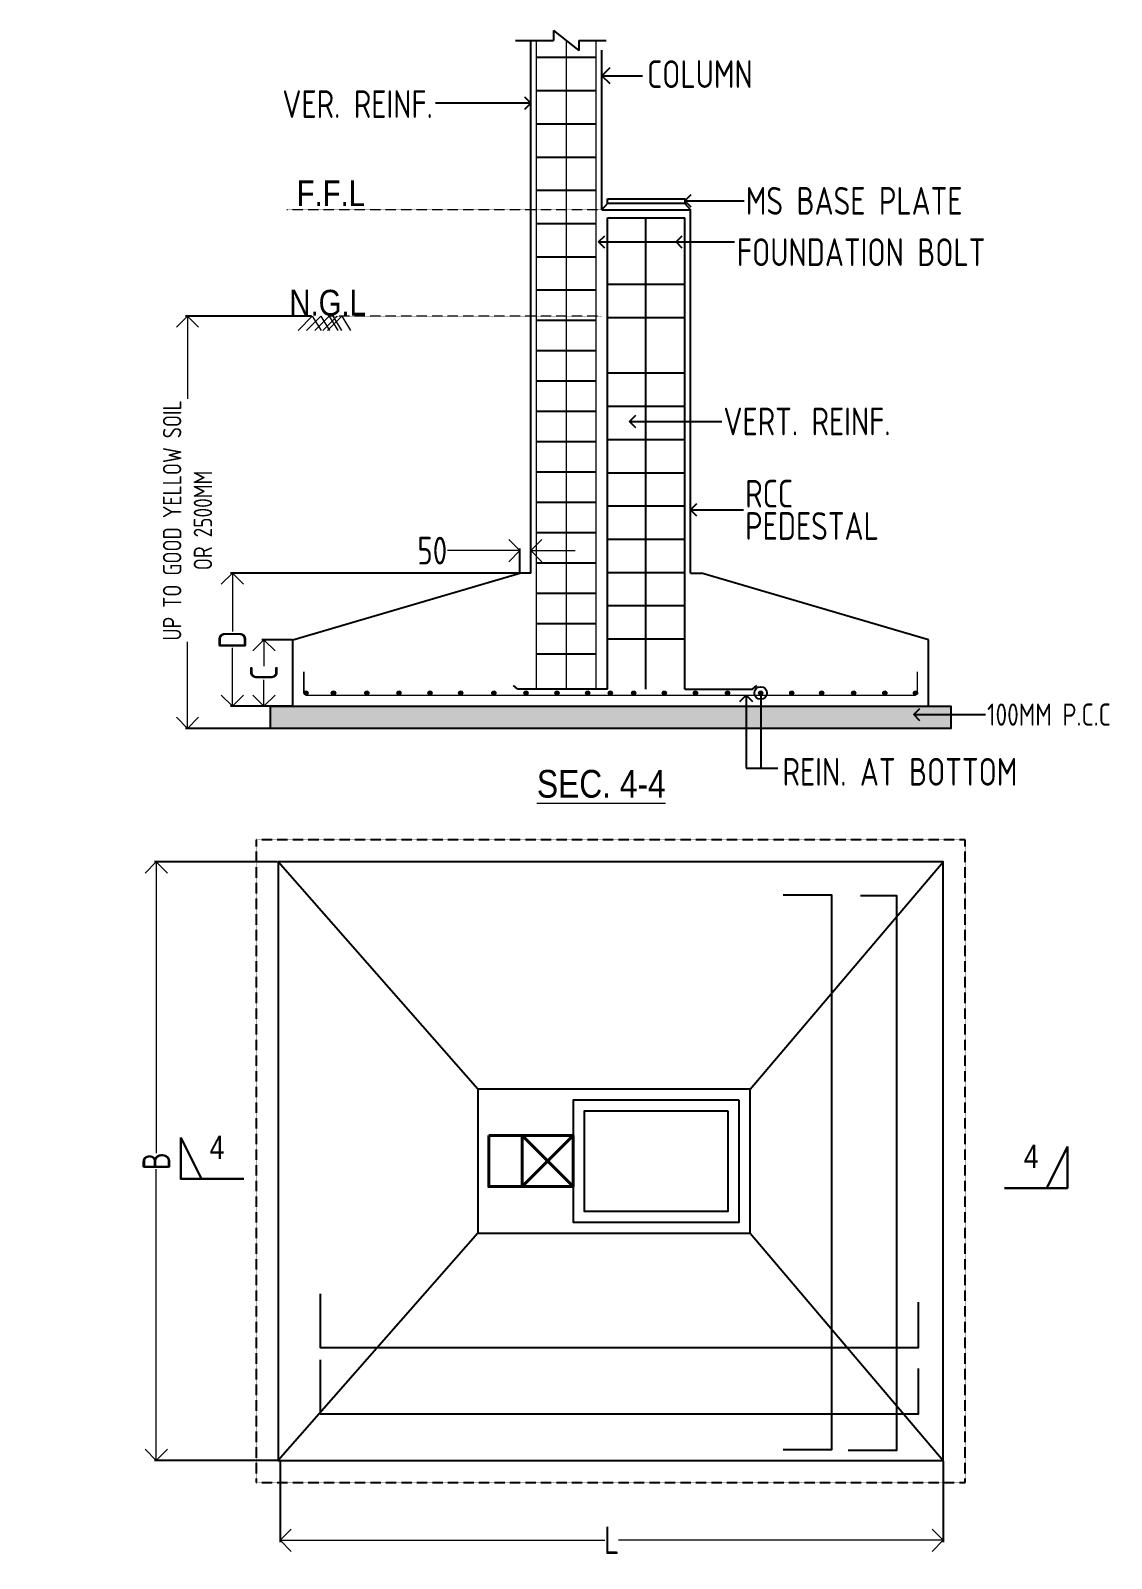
# Model space of a CAD drawing. Header units: millimetres. Extents: x 3470347 to 5996549, y -3470518 to 17149644.
# Drawn here: x 4629862 to 4639616, y 6821604 to 6835392 of the extents above; entities that cross this region are included whole.
import ezdxf
from ezdxf.enums import TextEntityAlignment as Align

# ---------------------------------------------------------------- set-up
doc = ezdxf.new("R2010")
doc.units = ezdxf.units.MM
doc.header["$MEASUREMENT"] = 0
doc.header["$PDMODE"] = 35
doc.header["$PDSIZE"] = -5
doc.linetypes.add('DASHED2', pattern=[0.375, 0.25, -0.125])
doc.linetypes.add('HIDDEN', pattern=[0.375, 0.25, -0.125])
doc.layers.get('0').update_dxf_attribs({"linetype": 'CONTINUOUS', "lineweight": 25})
doc.layers.get('DEFPOINTS').update_dxf_attribs({"linetype": 'CONTINUOUS', "lineweight": 25})
for name, color, linetype, lineweight in [('BLOCK', 7, 'CONTINUOUS', 30), ('L4', 4, 'CONTINUOUS', 30), ('L5', 10, 'CONTINUOUS', 40), ('PV_TEXT_ROMANS', 7, 'CONTINUOUS', 0), ('rDIMension', 1, 'CONTINUOUS', 18), ('rPCC DASH', 9, 'HIDDEN', 15), ('rRCC 1', 3, 'CONTINUOUS', 25), ('rRCC 2', 40, 'CONTINUOUS', 15), ('rREINF 1', 1, 'CONTINUOUS', 25), ('TEXT3', 7, 'CONTINUOUS', 30), ('TEXT6', 6, 'CONTINUOUS', 50)]:
    doc.layers.add(name, color=color, linetype=linetype, lineweight=lineweight)
doc.layers.add('S&T_HATCH', color=7, linetype='CONTINUOUS')
doc.styles.add('DIM', font='geniso.shx', dxfattribs={"width": 0.85})
doc.styles.add('J.P', font='ARIALN.TTF')
doc.styles.add('ROMANS', font='', dxfattribs={"width": 0.8})
doc.styles.get('ROMANS').set_extended_font_data('AR CENA')
doc.dimstyles.new('ST-150', dxfattribs={"dimscale": 75, "dimtxt": 3, "dimasz": 2, "dimexe": 0.18, "dimexo": 0.0625, "dimgap": 0.2, "dimtad": 0, "dimdec": 0, "dimlfac": 2, "dimzin": 0, "dimdsep": 46, "dimtxsty": 'DIM', "dimblk": 'OPEN90', "dimcen": 0.09, "dimclrd": 256, "dimclrt": 7, "dimadec": 0, "dimazin": 0, "dimtfac": 1, "dimtdec": 0, "dimtofl": 0, "dimtmove": 0, "dimatfit": 3, "dimldrblk": 'OPEN90', "dimfxl": 1, "dimtolj": 1, "dimtzin": 0, "dimlwd": -1, "dimarcsym": 0})
doc.dimstyles.new('ST-50', dxfattribs={"dimscale": 100, "dimtxt": 2.5, "dimasz": 2, "dimexe": 0.18, "dimexo": 0.0625, "dimgap": 0.2, "dimtad": 0, "dimdec": 0, "dimlfac": 0.5, "dimzin": 0, "dimdsep": 46, "dimtxsty": 'DIM', "dimblk": 'OPEN90', "dimcen": 0.09, "dimclrd": 256, "dimclrt": 7, "dimadec": 0, "dimazin": 0, "dimtfac": 1, "dimtdec": 0, "dimtofl": 0, "dimtmove": 0, "dimatfit": 3, "dimldrblk": 'OPEN90', "dimfxl": 1, "dimtolj": 1, "dimtzin": 0, "dimlwd": -1, "dimarcsym": 0})

# ---------------------------------------------------------------- blocks, each defined once
blk = doc.blocks.new('_Open90')
at = {"color": 0, "linetype": 'ByBlock', "lineweight": -2}
for p, q in [((0, 0), (-1, 0)), ((-0.5, 0.5), (0, 0)), ((0, 0), (-0.5, -0.5))]:
    blk.add_line(p, q, dxfattribs=at)
blk = doc.blocks.new('*D1219')
at = {"layer": 'DEFPOINTS', "color": 0}
for p in [(4631278.917169476, 6832814.109429631), (4632403.843902856, 6832814.109429631), (4632028.665154412, 6829094.747211821)]:
    blk.add_point(p, dxfattribs=at)
at = {"layer": 'rDIMension', "color": 0, "lineweight": -2}
for p, q in [((4632397.593902856, 6832814.109429631), (4631260.917169476, 6832814.109429631)), ((4632022.415154412, 6829094.747211821), (4631260.917169476, 6829094.747211821))]:
    blk.add_line(p, q, dxfattribs=at)
at = {"layer": 'rDIMension'}
for p, q in [((4631278.917169476, 6832614.109429631), (4631278.917169476, 6832067.835876178)), ((4631278.917169476, 6829294.747211821), (4631278.917169476, 6829874.491776178))]:
    blk.add_line(p, q, dxfattribs=at)
at = {"layer": 'rDIMension', "xscale": 200, "yscale": 200, "zscale": 200}
for p, rotation in [((4631278.917169476, 6832814.109429631), 90), ((4631278.917169476, 6829094.747211821), 270)]:
    blk.add_blockref('_Open90', p, dxfattribs=dict(at, rotation=rotation))
at = {"layer": 'rDIMension', "color": 7, "insert": (4631278.917169476, 6830971.163826179), "char_height": 250, "attachment_point": 5, "rotation": 90, "style": 'DIM'}
blk.add_mtext('\\A1;\\Fgeniso.shx|c1;\\H0.66667x;UP TO GOOD YELLOW SOIL\\POR 2500MM', dxfattribs=at)
blk = doc.blocks.new('*D1220')
at = {"layer": 'DEFPOINTS', "color": 0}
for p in [(4634377.453055117, 6830698.557182955), (4634277.942990834, 6830494.747211822), (4634377.453055117, 6830494.747211822)]:
    blk.add_point(p, dxfattribs=at)
at = {"layer": 'rDIMension'}
for p, q in [((4634077.942990834, 6830698.557182955), (4633624.328055117, 6830698.557182955)), ((4634577.453055117, 6830698.557182955), (4634777.453055117, 6830698.557182955))]:
    blk.add_line(p, q, dxfattribs=at)
at = {"layer": 'rDIMension', "color": 0, "lineweight": -2}
for p, q in [((4634277.942990834, 6830500.997211822), (4634277.942990834, 6830716.557182955)), ((4634377.453055117, 6830500.997211822), (4634377.453055117, 6830716.557182955))]:
    blk.add_line(p, q, dxfattribs=at)
at = {"layer": 'rDIMension', "xscale": 200, "yscale": 200, "zscale": 200}
blk.add_blockref('_Open90', (4634277.942990834, 6830698.557182955), dxfattribs=at)
at = {"layer": 'rDIMension', "xscale": 200, "yscale": 200, "zscale": 200, "rotation": 180}
blk.add_blockref('_Open90', (4634377.453055117, 6830698.557182955), dxfattribs=at)
at = {"layer": 'rDIMension', "color": 7, "insert": (4633487.3693937, 6830698.557182955), "char_height": 250, "attachment_point": 5, "style": 'DIM'}
blk.add_mtext('\\A1;50', dxfattribs=at)
blk = doc.blocks.new('*D1221')
at = {"layer": 'DEFPOINTS', "color": 0}
for p in [(4631968.28121036, 6829894.747211822), (4632228.665154412, 6829894.747211822), (4632228.665154412, 6829294.747211823)]:
    blk.add_point(p, dxfattribs=at)
at = {"layer": 'rDIMension', "color": 0, "lineweight": -2}
for p, q in [((4632222.415154412, 6829894.747211822), (4631950.28121036, 6829894.747211822)), ((4632222.415154412, 6829294.747211823), (4631950.28121036, 6829294.747211823))]:
    blk.add_line(p, q, dxfattribs=at)
at = {"layer": 'rDIMension'}
for p, q in [((4631968.28121036, 6829694.747211822), (4631968.28121036, 6829657.247211823)), ((4631968.28121036, 6829494.747211823), (4631968.28121036, 6829532.247211823))]:
    blk.add_line(p, q, dxfattribs=at)
at = {"layer": 'rDIMension', "xscale": 200, "yscale": 200, "zscale": 200}
for p, rotation in [((4631968.28121036, 6829894.747211822), 90), ((4631968.28121036, 6829294.747211823), 270)]:
    blk.add_blockref('_Open90', p, dxfattribs=dict(at, rotation=rotation))
at = {"layer": 'rDIMension', "color": 7, "insert": (4631968.28121036, 6829594.747211823), "char_height": 250, "attachment_point": 5, "rotation": 90, "style": 'DIM'}
blk.add_mtext('\\A1;C', dxfattribs=at)
blk = doc.blocks.new('*D1222')
at = {"layer": 'DEFPOINTS', "color": 0}
for p in [(4631683.291959711, 6830494.747211822), (4634277.942990834, 6830494.747211822), (4632028.665154412, 6829294.747211821)]:
    blk.add_point(p, dxfattribs=at)
at = {"layer": 'rDIMension', "color": 0, "lineweight": -2}
for p, q in [((4634271.692990834, 6830494.747211822), (4631665.291959711, 6830494.747211822)), ((4632022.415154412, 6829294.747211821), (4631665.291959711, 6829294.747211821))]:
    blk.add_line(p, q, dxfattribs=at)
at = {"layer": 'rDIMension'}
for p, q in [((4631683.291959711, 6830294.747211822), (4631683.291959711, 6829967.872211821)), ((4631683.291959711, 6829494.747211821), (4631683.291959711, 6829821.622211821))]:
    blk.add_line(p, q, dxfattribs=at)
at = {"layer": 'rDIMension', "xscale": 200, "yscale": 200, "zscale": 200}
for p, rotation in [((4631683.291959711, 6830494.747211822), 90), ((4631683.291959711, 6829294.747211821), 270)]:
    blk.add_blockref('_Open90', p, dxfattribs=dict(at, rotation=rotation))
at = {"layer": 'rDIMension', "color": 7, "insert": (4631683.291959711, 6829894.747211821), "char_height": 250, "attachment_point": 5, "rotation": 90, "style": 'DIM'}
blk.add_mtext('\\A1;D', dxfattribs=at)
blk = doc.blocks.new('*D1296')
at = {"layer": 'DEFPOINTS', "color": 0}
for p in [(4632097.698022976, 6827889.432087921), (4630997.359791107, 6822489.432087921), (4632097.698022976, 6822489.432087921)]:
    blk.add_point(p, dxfattribs=at)
at = {"layer": 'rDIMension', "color": 0, "lineweight": -2}
for p, q in [((4632091.448022976, 6827889.432087921), (4630979.359791107, 6827889.432087921)), ((4632091.448022976, 6822489.432087921), (4630979.359791107, 6822489.432087921))]:
    blk.add_line(p, q, dxfattribs=at)
at = {"layer": 'rDIMension'}
for p, q in [((4630997.359791107, 6827689.432087921), (4630997.359791107, 6825262.557087921)), ((4630997.359791107, 6822689.432087921), (4630997.359791107, 6825116.307087921))]:
    blk.add_line(p, q, dxfattribs=at)
at = {"layer": 'rDIMension', "xscale": 200, "yscale": 200, "zscale": 200}
for p, rotation in [((4630997.359791107, 6827889.432087921), 90), ((4630997.359791107, 6822489.432087921), 270)]:
    blk.add_blockref('_Open90', p, dxfattribs=dict(at, rotation=rotation))
at = {"layer": 'rDIMension', "color": 7, "insert": (4630997.359791107, 6825189.432087921), "char_height": 250, "attachment_point": 5, "rotation": 90, "style": 'DIM'}
blk.add_mtext('\\A1;B', dxfattribs=at)
blk = doc.blocks.new('*D1297')
at = {"layer": 'DEFPOINTS', "color": 0}
for p in [(4632114.507320719, 6822489.432087921), (4638097.698022976, 6822489.432087921), (4638097.698022976, 6821768.3447765)]:
    blk.add_point(p, dxfattribs=at)
at = {"layer": 'rDIMension', "color": 0, "lineweight": -2}
for p, q in [((4632114.507320719, 6822483.182087921), (4632114.507320719, 6821750.3447765)), ((4638097.698022976, 6822483.182087921), (4638097.698022976, 6821750.3447765))]:
    blk.add_line(p, q, dxfattribs=at)
at = {"layer": 'rDIMension'}
for p, q in [((4632314.507320719, 6821768.3447765), (4635043.602671847, 6821768.3447765)), ((4637897.698022976, 6821768.3447765), (4635168.602671847, 6821768.3447765))]:
    blk.add_line(p, q, dxfattribs=at)
at = {"layer": 'rDIMension', "xscale": 200, "yscale": 200, "zscale": 200, "rotation": 180}
blk.add_blockref('_Open90', (4632114.507320719, 6821768.3447765), dxfattribs=at)
at = {"layer": 'rDIMension', "xscale": 200, "yscale": 200, "zscale": 200}
blk.add_blockref('_Open90', (4638097.698022976, 6821768.3447765), dxfattribs=at)
at = {"layer": 'rDIMension', "color": 7, "insert": (4635106.102671847, 6821768.3447765), "char_height": 250, "attachment_point": 5, "style": 'DIM'}
blk.add_mtext('\\A1;L', dxfattribs=at)
blk = doc.blocks.new('SMH-1')
at = {"layer": 'L4'}
for points in [[(0, 0), (814.6229330631322, 0), (814.6229330631322, 534.8206034718023)], [(814.6229330631322, 534.8206034718023), (546.0281598753063, 0)]]:
    blk.add_lwpolyline(points, dxfattribs=at)
at = {"layer": 'TEXT6', "style": 'ROMANS', "width": 0.85}
blk.add_attdef('SEC', text='', height=300, dxfattribs=at).set_placement((346.3707409001945, 410.1505165286653), align=Align.MIDDLE_CENTER)

msp = doc.modelspace()

# ---------------------------------------------------------------- hatches: boundary and pattern name
at = {"layer": 'rRCC 2'}
h = msp.add_hatch(color=256, dxfattribs=at)
h.dxf.hatch_style = 1
edge = h.paths.add_edge_path()
edge.add_arc((4632347.365934351, 6829413.447991762), 18.70077993899758, 0, 360)
h = msp.add_hatch(color=256, dxfattribs=at)
h.dxf.hatch_style = 1
edge = h.paths.add_edge_path()
edge.add_arc((4632594.794297528, 6829413.447991762), 18.70077993899758, 0, 360)
h = msp.add_hatch(color=256, dxfattribs=at)
h.dxf.hatch_style = 1
edge = h.paths.add_edge_path()
edge.add_arc((4632597.415552463, 6829413.447991762), 18.70077993899758, 0, 360)
h = msp.add_hatch(color=256, dxfattribs=at)
h.dxf.hatch_style = 1
edge = h.paths.add_edge_path()
edge.add_arc((4632897.008443164, 6829413.447991762), 18.70077993899758, 0, 360)
h = msp.add_hatch(color=256, dxfattribs=at)
h.dxf.hatch_style = 1
edge = h.paths.add_edge_path()
edge.add_arc((4633186.536885191, 6829413.447991762), 18.70077993899758, 0, 360)
h = msp.add_hatch(color=256, dxfattribs=at)
h.dxf.hatch_style = 1
edge = h.paths.add_edge_path()
edge.add_arc((4633467.405220222, 6829413.447991762), 18.70077993899758, 0, 360)
h = msp.add_hatch(color=256, dxfattribs=at)
h.dxf.hatch_style = 1
edge = h.paths.add_edge_path()
edge.add_arc((4633743.738701927, 6829413.447991762), 18.70077993899758, 0, 360)
h = msp.add_hatch(color=256, dxfattribs=at)
h.dxf.hatch_style = 1
edge = h.paths.add_edge_path()
edge.add_arc((4634043.331592625, 6829413.447991762), 18.70077993899758, 0, 360)
h = msp.add_hatch(color=256, dxfattribs=at)
h.dxf.hatch_style = 1
edge = h.paths.add_edge_path()
edge.add_arc((4634332.860034653, 6829413.447991762), 18.70077993899758, 0, 360)
h = msp.add_hatch(color=256, dxfattribs=at)
h.dxf.hatch_style = 1
edge = h.paths.add_edge_path()
edge.add_arc((4634613.728369683, 6829413.447991762), 18.70077993899758, 0, 360)
h = msp.add_hatch(color=256, dxfattribs=at)
h.dxf.hatch_style = 1
edge = h.paths.add_edge_path()
edge.add_arc((4634890.061851388, 6829413.447991762), 18.70077993899758, 0, 360)
h = msp.add_hatch(color=256, dxfattribs=at)
h.dxf.hatch_style = 1
edge = h.paths.add_edge_path()
edge.add_arc((4635094.682943291, 6829413.447991762), 18.70077993899758, -180, 180, ccw=False)
h = msp.add_hatch(color=256, dxfattribs=at)
h.dxf.hatch_style = 1
edge = h.paths.add_edge_path()
edge.add_arc((4635305.334194563, 6829413.447991762), 18.70077993899758, -180, 180, ccw=False)
h = msp.add_hatch(color=256, dxfattribs=at)
h.dxf.hatch_style = 1
edge = h.paths.add_edge_path()
edge.add_arc((4635581.667676268, 6829413.447991762), 18.70077993899758, -180, 180, ccw=False)
h = msp.add_hatch(color=256, dxfattribs=at)
h.dxf.hatch_style = 1
edge = h.paths.add_edge_path()
edge.add_arc((4635862.536011299, 6829413.447991762), 18.70077993899758, -180, 180, ccw=False)
h = msp.add_hatch(color=256, dxfattribs=at)
h.dxf.hatch_style = 1
edge = h.paths.add_edge_path()
edge.add_arc((4636152.064453326, 6829413.447991762), 18.70077993899758, -180, 180, ccw=False)
h = msp.add_hatch(color=256, dxfattribs=at)
h.dxf.hatch_style = 1
edge = h.paths.add_edge_path()
edge.add_arc((4636451.657344026, 6829413.447991762), 18.70077993899758, -180, 180, ccw=False)
h = msp.add_hatch(color=256, dxfattribs=at)
h.dxf.hatch_style = 1
edge = h.paths.add_edge_path()
edge.add_arc((4636731.568879861, 6829413.447991762), 18.70077993899758, -180, 180, ccw=False)
h = msp.add_hatch(color=256, dxfattribs=at)
h.dxf.hatch_style = 1
edge = h.paths.add_edge_path()
edge.add_arc((4637001.299852837, 6829413.447991761), 18.70077993899758, 0, 360)
h = msp.add_hatch(color=256, dxfattribs=at)
h.dxf.hatch_style = 1
edge = h.paths.add_edge_path()
edge.add_arc((4637290.828294865, 6829413.447991761), 18.70077993899758, 0, 360)
h = msp.add_hatch(color=256, dxfattribs=at)
h.dxf.hatch_style = 1
edge = h.paths.add_edge_path()
edge.add_arc((4637571.696629895, 6829413.447991761), 18.70077993899758, 0, 360)
h = msp.add_hatch(color=256, dxfattribs=at)
h.dxf.hatch_style = 1
edge = h.paths.add_edge_path()
edge.add_arc((4637848.0301116, 6829413.447991761), 18.70077993899758, 0, 360)
at = {"layer": 'S&T_HATCH', "linetype": 'ByBlock', "transparency": 33554559}
h = msp.add_hatch(dxfattribs=at)
h.set_pattern_fill('AR-CONC', color=256, scale=30)
h.set_pattern_definition([(49.99999999999999, (2251875.27082393, 8861259.111114603), (215.178054780226, -18.82564049477853), [22.5, -247.5]), (355, (2251875.27082393, 8861259.111114603), (-41.6254000839, 225.6576401100035), [18, -198]), (100.45144446, (2251893.20232823, 8861257.542311404), (173.5526540181336, 206.8319972905888), [19.12205759999987, -210.3426335999989]), (46.18420000000001, (2251875.27082393, 8861319.111114603), (320.1723992014717, -49.65578423792296), [33.75, -371.25]), (96.63563549, (2251901.95184743, 8861314.973122504), (280.3985837022685, 292.2355802323651), [28.6831026, -315.5141279999999]), (351.1841639899999, (2251875.27082393, 8861319.111114603), (280.3985835164319, 292.2355800809971), [27, -297.0000003]), (21, (2251905.27082393, 8861304.111114603), (179.0721156355385, -120.7856671996016), [22.5, -247.5]), (326.0000000000001, (2251905.27082393, 8861304.111114603), (72.99459957647451, 217.5450135140559), [18, -198]), (71.45144474, (2251920.19350013, 8861294.045642404), (252.0667130189913, 96.75934584190615), [19.122057, -210.3426336]), (37.50000000000001, (2251875.27082393, 8861259.111114603), (3.647956595187201, 99.86815614939344), [0, -195.6, 0, -201, 0, -198.75]), (7.499999999999999, (2251875.27082393, 8861259.111114603), (78.92086123264458, 118.3235135647081), [0, -114.6, 0, -191.1, 0, -75.75]), (327.5, (2251808.37082393, 8861259.111114603), (160.1467308517227, -6.766461520313927), [0, -75, 0, -234, 0, -310.5]), (317.5, (2251778.37082393, 8861259.111114603), (174.9558508027159, 30.03149469969532), [0, -97.5, 0, -155.4, 0, -220.5])])
h.paths.add_polyline_path([(4638166.730891539, 6829294.747211822), (4632028.665154412, 6829294.747211823), (4632028.665154412, 6829094.747211823), (4638166.730891539, 6829094.747211822)])

# ---------------------------------------------------------------- linework, layer by layer
at = {"color": 7, "linetype": 'DASHED2'}
msp.add_lwpolyline([(4631897.698022976, 6828089.432087921), (4631897.698022976, 6822289.432087921), (4638297.698022976, 6822289.432087921), (4638297.698022976, 6828089.432087921)], close=True, dxfattribs=at)
at = {"color": 1, "linetype": 'ByBlock'}
for points in [[(4633897.698022977, 6825839.432087919), (4632097.698022976, 6827889.432087921)], [(4636357.698022977, 6825839.432087919), (4638097.698022976, 6827889.432087921)], [(4633897.698022977, 6824539.432087919), (4632097.698022976, 6822489.432087921)], [(4636357.698022977, 6824539.432087919), (4638097.698022976, 6822489.432087921)]]:
    msp.add_lwpolyline(points, dxfattribs=at)
for points in [[(4632097.698022976, 6827889.432087921), (4632097.698022976, 6822489.432087921), (4638097.698022976, 6822489.432087921), (4638097.698022976, 6827889.432087921)], [(4636357.698022977, 6825839.432087919), (4633897.698022977, 6825839.432087919), (4633897.698022977, 6824539.432087919), (4636357.698022977, 6824539.432087919)]]:
    msp.add_lwpolyline(points, close=True, dxfattribs=at)
at = {"color": 3, "linetype": 'ByBlock'}
msp.add_lwpolyline([(4636257.698022977, 6825739.432087919), (4634757.698022977, 6825739.432087919), (4634757.698022977, 6824639.432087919), (4636257.698022977, 6824639.432087919)], close=True, dxfattribs=at)
at = {"color": 2, "linetype": 'ByBlock'}
msp.add_lwpolyline([(4636157.698022977, 6825639.432087919), (4634857.698022977, 6825639.432087919), (4634857.698022977, 6824739.432087919), (4636157.698022977, 6824739.432087919)], close=True, dxfattribs=at)
at = {"color": 6}
msp.add_lwpolyline([(4634297.698022977, 6824959.432087919), (4634757.698022977, 6824959.432087919), (4634757.698022977, 6825419.432087919), (4634297.698022977, 6825419.432087919)], close=True, dxfattribs=at)
for points in [[(4634297.698022977, 6825419.432087919), (4634757.698022977, 6824959.432087919)], [(4634297.698022977, 6824959.432087919), (4634757.698022977, 6825419.432087919)]]:
    msp.add_lwpolyline(points, dxfattribs=at)
at = {"layer": 'L5'}
for points in [[(4633997.698022977, 6825419.432087919), (4633997.698022977, 6824959.432087919), (4634757.698022977, 6824959.432087919), (4634757.698022977, 6825419.432087919)], [(4634297.698022977, 6824959.432087919), (4634757.698022977, 6824959.432087919), (4634757.698022977, 6825419.432087919), (4634297.698022977, 6825419.432087919)]]:
    msp.add_lwpolyline(points, close=True, dxfattribs=at)
for points in [[(4634297.698022977, 6825419.432087919), (4634757.698022977, 6824959.432087919)], [(4634297.698022977, 6824959.432087919), (4634757.698022977, 6825419.432087919)]]:
    msp.add_lwpolyline(points, dxfattribs=at)
at = {"layer": 'rPCC DASH'}
for p, q in [((4635017.942990834, 6833774.109429631), (4632174.745244168, 6833774.109429631)), ((4635017.942990834, 6832814.109429631), (4632547.508796731, 6832814.109429631))]:
    msp.add_line(p, q, dxfattribs=at)
at = {"layer": 'rRCC 1'}
for p, q in [((4634237.190238127, 6835301.728217935), (4634580.467045722, 6835301.728217935)), ((4634377.453055117, 6830494.747211822), (4634377.453055117, 6835301.728217935)), ((4634580.467045722, 6835391.801036773), (4634811.359406726, 6835211.655399099)), ((4634580.467045722, 6835391.801036773), (4634580.467045722, 6835301.728217935)), ((4634811.359406726, 6835301.728217935), (4635057.19023813, 6835301.728217935)), ((4634811.359406726, 6835301.728217935), (4634811.359406726, 6835211.655399099)), ((4635017.942990834, 6833774.109429631), (4635017.942990834, 6835215.571671549)), ((4635017.942990834, 6833774.109429631), (4635817.942990834, 6833774.109429631)), ((4635817.942990834, 6830494.747211822), (4635817.942990834, 6833774.109429631)), ((4634377.453055117, 6830494.747211822), (4634377.453055117, 6832814.109429631)), ((4632228.665154412, 6829894.747211823), (4634277.942990834, 6830494.747211822)), ((4634377.453055117, 6830494.747211822), (4634277.942990834, 6830494.747211822)), ((4634377.453055117, 6830494.747211822), (4634377.453055117, 6830494.747211822)), ((4635817.942990834, 6830494.747211822), (4635917.942990834, 6830494.747211822)), ((4637966.730891539, 6829894.747211822), (4635917.942990834, 6830494.747211822)), ((4632228.665154412, 6829294.747211823), (4632228.665154412, 6829894.747211823)), ((4637966.730891539, 6829294.747211822), (4637966.730891539, 6829894.747211822))]:
    msp.add_line(p, q, dxfattribs=at)
at = {"layer": 'rRCC 1', "color": 2}
for p, q in [((4634427.453055117, 6835150.689825123), (4634967.942990834, 6835150.689825123)), ((4634427.453055117, 6834850.689825123), (4634967.942990834, 6834850.689825123)), ((4634427.453055117, 6834550.689825123), (4634967.942990834, 6834550.689825123)), ((4634427.453055117, 6834250.689825123), (4634967.942990834, 6834250.689825123)), ((4634427.453055117, 6833950.689825123), (4634967.942990834, 6833950.689825123)), ((4634427.453055117, 6833650.689825123), (4634967.942990834, 6833650.689825123)), ((4635067.942990834, 6829448.621977843), (4635067.942990834, 6833702.119091698)), ((4635067.942990834, 6833702.119091698), (4635767.942990834, 6833702.119091698)), ((4635067.942990834, 6829448.621977843), (4635067.942990834, 6833702.119091698)), ((4635416.162250641, 6829448.621977843), (4635416.162250641, 6833702.119091698)), ((4635767.942990834, 6829448.621977843), (4635767.942990834, 6833702.119091698)), ((4634427.453055117, 6833350.689825123), (4634967.942990835, 6833350.689825123)), ((4635067.942990834, 6833102.119091698), (4635767.942990834, 6833102.119091698)), ((4634427.453055117, 6833050.689825123), (4634967.942990834, 6833050.689825123)), ((4634427.453055117, 6832777.078151005), (4634967.942990834, 6832777.078151005)), ((4635067.942990834, 6832802.119091698), (4635767.942990834, 6832802.119091698)), ((4634427.453055117, 6832503.466476887), (4634967.942990834, 6832503.466476887)), ((4635067.942990834, 6832302.119091698), (4635767.942990834, 6832302.119091698)), ((4634427.453055117, 6832229.85480277), (4634967.942990834, 6832229.85480277)), ((4635067.942990834, 6832002.119091698), (4635767.942990834, 6832002.119091698)), ((4634427.453055117, 6831956.243128652), (4634967.942990834, 6831956.243128652)), ((4634427.453055117, 6831682.631454534), (4634967.942990834, 6831682.631454534)), ((4634427.453055117, 6831682.631454534), (4634967.942990834, 6831682.631454534)), ((4635067.942990834, 6831702.119091698), (4635767.942990834, 6831702.119091698)), ((4634427.453055117, 6831409.019780416), (4634967.942990834, 6831409.019780416)), ((4635067.942990834, 6831402.119091698), (4635767.942990834, 6831402.119091698)), ((4634427.453055117, 6831135.408106298), (4634967.942990834, 6831135.408106298)), ((4635067.942990834, 6831102.119091698), (4635767.942990834, 6831102.119091698)), ((4634427.453055117, 6830861.79643218), (4634967.942990834, 6830861.79643218)), ((4635067.942990834, 6830802.119091698), (4635767.942990834, 6830802.119091698)), ((4634427.453055117, 6830588.184758062), (4634967.942990834, 6830588.184758062)), ((4635067.942990834, 6830502.119091698), (4635767.942990834, 6830502.119091698)), ((4634427.453055117, 6830314.573083945), (4634967.942990834, 6830314.573083945)), ((4635067.942990834, 6830202.119091698), (4635767.942990834, 6830202.119091698)), ((4634427.453055117, 6830040.961409827), (4634967.942990834, 6830040.961409827)), ((4635067.942990834, 6829902.119091698), (4635767.942990834, 6829902.119091698)), ((4634427.453055117, 6829767.349735709), (4634967.942990834, 6829767.349735709)), ((4634259.782990834, 6829448.621977843), (4634219.662224771, 6829482.622561833)), ((4635067.942990834, 6829448.621977843), (4634259.782990834, 6829448.621977843)), ((4635767.942990834, 6829448.621977843), (4636376.102990834, 6829448.621977843)), ((4636376.102990834, 6829448.621977843), (4636416.223756896, 6829482.622561833))]:
    msp.add_line(p, q, dxfattribs=at)
at = {"layer": 'rRCC 1', "color": 0}
for p, q in [((4635017.942990834, 6833774.109429631), (4635067.942990834, 6833831.69170933)), ((4635767.942990834, 6833831.69170933), (4635817.942990834, 6833774.109429631))]:
    msp.add_line(p, q, dxfattribs=at)
msp.add_lwpolyline([(4635067.942990834, 6833872.52418538), (4635767.942990834, 6833872.52418538), (4635767.942990834, 6833831.69170933), (4635067.942990834, 6833831.69170933)], close=True, dxfattribs=at)
at = {"layer": 'rRCC 1'}
msp.add_lwpolyline([(4634377.453055117, 6830494.747211822), (4634377.453055117, 6830494.747211822), (4634377.453055117, 6833414.109429631)], dxfattribs=at)
msp.add_lwpolyline([(4632028.665154412, 6829294.747211823), (4638166.730891539, 6829294.747211822), (4638166.730891539, 6829094.747211822), (4632028.665154412, 6829094.747211823)], close=True, dxfattribs=at)
at = {"layer": 'rRCC 1', "color": 2}
for points in [[(4636653.695755515, 6827592.914840191), (4637089.875614982, 6827592.914840191), (4637089.875614982, 6822584.955248818), (4636653.695755515, 6822584.955248818)], [(4637351.028621678, 6827587.348359843), (4637678.093801726, 6827587.348359843), (4637678.093801726, 6822579.38876847), (4637241.913942259, 6822579.38876847)], [(4637872.677438682, 6823915.561113693), (4637872.677438682, 6823503.72735332), (4632478.04329652, 6823503.72735332), (4632478.04329652, 6823993.090319909)], [(4637872.677438682, 6823318.383024223), (4637872.677438682, 6822906.54926385), (4632478.04329652, 6822906.54926385), (4632478.04329652, 6823395.912230439)]]:
    msp.add_lwpolyline(points, dxfattribs=at)
at = {"layer": 'rRCC 2'}
for p, q in [((4634427.453055117, 6829448.621977843), (4634427.453055117, 6835301.728217935)), ((4634697.698022977, 6829448.621977843), (4634697.698022976, 6835301.728217935)), ((4634967.942990834, 6829448.621977843), (4634967.942990834, 6835301.728217935)), ((4634967.942990836, 6829448.621977843), (4634967.942990834, 6835301.728217935)), ((4632403.843902856, 6832814.109429631), (4632275.964588707, 6832686.052544538)), ((4632480.937099714, 6832814.109429631), (4632353.057785565, 6832686.052544538)), ((4632403.843902856, 6832814.109429631), (4632483.653970087, 6832686.052544538)), ((4632556.782264248, 6832814.109429631), (4632428.902950097, 6832686.052544538)), ((4632480.937099714, 6832814.109429631), (4632560.747166945, 6832686.052544538)), ((4632629.01613524, 6832814.109429631), (4632501.136821091, 6832686.052544538)), ((4632671.165515607, 6832814.109429631), (4632543.286201458, 6832686.052544538)), ((4632556.782264248, 6832814.109429631), (4632636.592331477, 6832686.052544538)), ((4632589.001787413, 6832814.109429631), (4632668.811854642, 6832686.052544538)), ((4632671.165515607, 6832814.109429631), (4632750.975582838, 6832686.052544538))]:
    msp.add_line(p, q, dxfattribs=at)
for points in [[(4632328.665154412, 6829604.747211823), (4632328.665154412, 6829413.447991762)], [(4632328.665154412, 6829413.447991762), (4632328.665154412, 6829604.747211822)], [(4637866.730891539, 6829413.447991761), (4637866.730891539, 6829604.747211822)], [(4632347.365934351, 6829394.747211823), (4637848.0301116, 6829394.747211822)]]:
    msp.add_lwpolyline(points, dxfattribs=at)
for centre in [(4632347.365934351, 6829413.447991762), (4632347.365934351, 6829413.447991762), (4632594.794297528, 6829413.447991762), (4632594.794297528, 6829413.447991762), (4632597.415552463, 6829413.447991762), (4632597.415552463, 6829413.447991762), (4632897.008443164, 6829413.447991762), (4632897.008443164, 6829413.447991762), (4633186.536885191, 6829413.447991762), (4633186.536885191, 6829413.447991762), (4633467.405220222, 6829413.447991762), (4633467.405220222, 6829413.447991762), (4633743.738701927, 6829413.447991762), (4633743.738701927, 6829413.447991762), (4634043.331592625, 6829413.447991762), (4634043.331592625, 6829413.447991762), (4634332.860034653, 6829413.447991762), (4634332.860034653, 6829413.447991762), (4634613.728369683, 6829413.447991762), (4634613.728369683, 6829413.447991762), (4634890.061851388, 6829413.447991762), (4634890.061851388, 6829413.447991762), (4635094.682943291, 6829413.447991762), (4635094.682943291, 6829413.447991762), (4635305.334194563, 6829413.447991762), (4635305.334194563, 6829413.447991762), (4635581.667676268, 6829413.447991762), (4635581.667676268, 6829413.447991762), (4635862.536011299, 6829413.447991762), (4635862.536011299, 6829413.447991762), (4636152.064453326, 6829413.447991762), (4636152.064453326, 6829413.447991762), (4636451.657344026, 6829413.447991762), (4636451.657344026, 6829413.447991762), (4636731.568879861, 6829413.447991762), (4636731.568879861, 6829413.447991762), (4637001.299852837, 6829413.447991761), (4637001.299852837, 6829413.447991761), (4637290.828294865, 6829413.447991761), (4637290.828294865, 6829413.447991761), (4637571.696629895, 6829413.447991761), (4637571.696629895, 6829413.447991761), (4637848.0301116, 6829413.447991761), (4637848.0301116, 6829413.447991761)]:
    msp.add_circle(centre, 18.70077993899758, dxfattribs=at)

# ---------------------------------------------------------------- block references
at = {"layer": 'BLOCK'}
ref = msp.add_blockref('SMH-1', (4631786.817268692, 6825028.535060395), dxfattribs=dict(at, xscale=-0.6985281548173935, yscale=0.6985281548173935, zscale=0.6985281548173935))
ref.add_attrib('SEC', '4', dxfattribs={"layer": 'TEXT6', "height": 209.558446445218, "style": 'ROMANS', "width": 0.85}).set_placement((4631544.867554168, 6825315.036743904), align=Align.MIDDLE_CENTER)
at = {"layer": 'BLOCK', "xscale": 0.6985281548173935, "yscale": 0.6985281548173935, "zscale": 0.6985281548173935}
msp.add_blockref('SMH-1', (4638650.569356383, 6824946.806179946), dxfattribs=at).add_auto_attribs({'SEC': '4'})

# ---------------------------------------------------------------- texts
at = {"layer": 'PV_TEXT_ROMANS', "style": 'J.P'}
msp.add_text('%%USEC. 4-4', height=250, rotation=359.9999999999999, dxfattribs=at).set_placement((4635012.763046278, 6828594.867347012), align=Align.MIDDLE)
at = {"layer": 'rDIMension', "color": 7, "style": 'DIM'}
for s, insert, char_height, attachment_point in [('\\A1;VER. REINF. ', (4633492.605357036, 6834727.934535651), 250, 6), ('\\A1;100MM P.C.C', (4638494.487348597, 6829219.158383695), 200, 4)]:
    msp.add_mtext(s, dxfattribs=dict(at, insert=insert, char_height=char_height, attachment_point=attachment_point))
at = {"layer": 'rDIMension', "color": 7, "char_height": 250, "attachment_point": 4, "line_spacing_factor": 0.7, "style": 'DIM'}
for s, insert in [('\\A1;RCC\\PPEDESTAL', (4636311.259692013, 6831066.591786802)), ('\\A1;\\Fgeniso.shx|c1;REIN. AT BOTTOM', (4636648.314242961, 6828702.57794106))]:
    msp.add_mtext(s, dxfattribs=dict(at, insert=insert))
at = {"layer": 'rRCC 2', "color": 7, "char_height": 250, "style": 'DIM'}
for s, insert, attachment_point in [('\\A1;COLUMN ', (4636379.233869994, 6834998.545468351), 6), ('\\A1;MS BASE PLATE', (4636316.31590415, 6833854.883671921), 4), ('\\A1;FOUNDATION BOLT', (4636236.366424447, 6833391.476649066), 4), ('\\A1;VERT. REINF.', (4636115.237111976, 6831864.341959913), 4)]:
    msp.add_mtext(s, dxfattribs=dict(at, insert=insert, attachment_point=attachment_point))
at = {"layer": 'TEXT3', "style": 'ROMANS', "width": 0.85}
for s, p in [('F.F.L', (4632264.091334021, 6833807.373632716)), ('N.G.L', (4632197.95003804, 6832819.596269919))]:
    msp.add_text(s, height=232.5536011379122, dxfattribs=at).set_placement(p)

# ---------------------------------------------------------------- dimensions: what is measured, and where the dimension line sits
at = {"layer": 'rDIMension'}
dim = msp.add_linear_dim(base=(4631278.917169476, 6832814.109429631), p1=(4632028.665154412, 6829094.747211821), p2=(4632403.843902856, 6832814.109429631), angle=90, text='\\Fgeniso.shx|c1;\\H0.66667x;UP TO GOOD YELLOW SOIL\\POR 2500MM', dimstyle='ST-50', override={"dimtxsty": 'DIM'}, dxfattribs=at)
dim.commit()
dim.dimension.update_dxf_attribs({"geometry": '*D1219', "text_midpoint": (4631278.917169476, 6830971.163826179), "dimtype": 160})
dim = msp.add_linear_dim(base=(4634377.453055117, 6830698.557182955), p1=(4634277.942990834, 6830494.747211822), p2=(4634377.453055117, 6830494.747211822), dimstyle='ST-50', dxfattribs=at)
dim.commit()
dim.dimension.update_dxf_attribs({"geometry": '*D1220', "text_midpoint": (4633487.3693937, 6830698.557182955), "dimtype": 160})
for base, p1, p2, text, picture, middle in [((4631683.291959711, 6830494.747211822), (4632028.665154412, 6829294.747211821), (4634277.942990834, 6830494.747211822), 'D', '*D1222', (4631683.291959711, 6829894.747211821)), ((4631968.28121036, 6829894.747211822), (4632228.665154412, 6829294.747211823), (4632228.665154412, 6829894.747211822), 'C', '*D1221', (4631968.28121036, 6829594.747211823))]:
    dim = msp.add_linear_dim(base=base, p1=p1, p2=p2, angle=90, text=text, dimstyle='ST-50', dxfattribs=at)
    dim.commit()
    dim.dimension.update_dxf_attribs({"geometry": picture, "text_midpoint": middle})
dim = msp.add_linear_dim(base=(4630997.359791107, 6822489.432087921), p1=(4632097.698022976, 6827889.432087921), p2=(4632097.698022976, 6822489.432087921), angle=90, text='B', dimstyle='ST-50', override={"dimtxsty": 'DIM'}, dxfattribs=at)
dim.commit()
dim.dimension.update_dxf_attribs({"geometry": '*D1296', "text_midpoint": (4630997.359791107, 6825189.432087921)})
dim = msp.add_linear_dim(base=(4638097.698022976, 6821768.3447765), p1=(4632114.507320719, 6822489.432087921), p2=(4638097.698022976, 6822489.432087921), text='L', dimstyle='ST-50', override={"dimtxsty": 'DIM'}, dxfattribs=at)
dim.commit()
dim.dimension.update_dxf_attribs({"geometry": '*D1297', "text_midpoint": (4635106.102671847, 6821768.3447765)})

# ---------------------------------------------------------------- leaders
at = {"layer": 'rREINF 1'}
msp.add_leader([(4635016.475064214, 6834984.635573471), (4635384.980074631, 6834984.635573471)], dimstyle='ST-150', dxfattribs=at)
for points, override in [([(4634376.277608861, 6834736.657670757), (4633516.153331882, 6834736.657670757)], {"dimasz": 1.5}), ([(4634987.169766063, 6833484.524875915), (4635988.445341326, 6833484.524875915)], {"dimasz": 1.5}), ([(4635687.089295156, 6833484.524875915), (4636213.51356535, 6833484.524875915)], {"dimasz": 1.5}), ([(4636320.290692234, 6829394.747211823), (4636320.290692234, 6828734.760202505), (4636606.746259726, 6828734.760202505)], {"dimasz": 1.5}), ([(4636451.657344026, 6829413.447991762), (4636451.657344026, 6828734.760202505), (4636606.746259726, 6828734.760202505)], {"dimasz": 1.5, "dimldrblk": 'DotBlank'})]:
    msp.add_leader(points, dimstyle='ST-150', override=override, dxfattribs=at)
at = {"layer": 'rREINF 1', "annotation_type": 0, "has_hookline": 1, "hookline_direction": 0, "horizontal_direction": (1, 1.430212185077031e-12, 0)}
for points, text_width in [([(4635767.942990834, 6833854.883671921), (4636301.31590415, 6833854.883671921)], 1976.25), ([(4635267.942990834, 6831864.341959913), (4636100.237111976, 6831864.341959913)], 1530)]:
    msp.add_leader(points, dimstyle='ST-150', override={"dimasz": 1.5}, dxfattribs=dict(at, text_width=text_width))
at = {"layer": 'rREINF 1', "annotation_type": 0, "has_hookline": 1, "hookline_direction": 0}
for points, text_width in [([(4635817.942990834, 6831066.591786802), (4636296.259692013, 6831066.591786802)], 1253.75), ([(4637832.034285853, 6829219.158383695), (4638479.487348597, 6829219.158383695)], 1122)]:
    msp.add_leader(points, dimstyle='ST-150', override={"dimasz": 1.5}, dxfattribs=dict(at, text_width=text_width))

doc.saveas('drawing.dxf')
